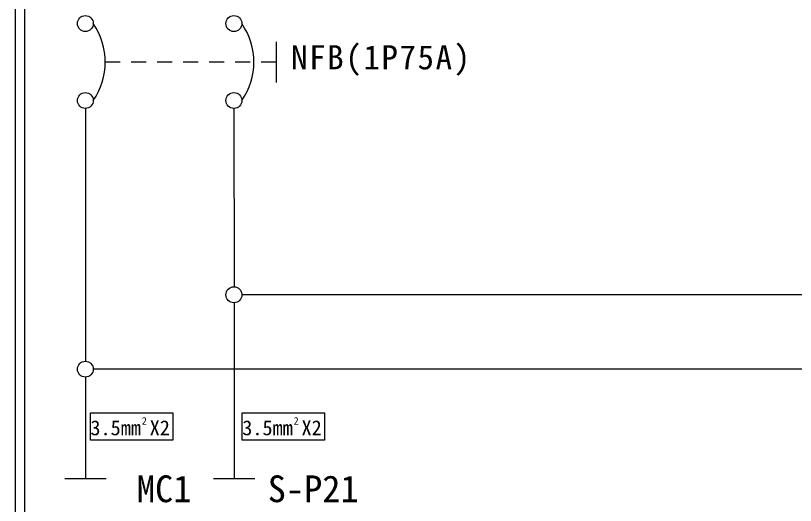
# Model space of a CAD drawing. Extents: x 10 to 297, y 3 to 207.
# Drawn here: x 10 to 115, y 64 to 129.8 of the extents above; entities that cross this region are included whole.
import ezdxf

# ---------------------------------------------------------------- set-up
doc = ezdxf.new("R2010")
doc.units = 0
doc.linetypes.add('HIDDEN9', pattern=[3.5, 2, -1.5])
doc.layers.get('0').update_dxf_attribs({"linetype": 'CONTINUOUS'})
doc.layers.add('圖框層', color=7, linetype='CONTINUOUS')
doc.layers.add('標尺寸層', color=3, linetype='CONTINUOUS')
doc.styles.add('STSL', font='KAIU.TTF')
doc.styles.add('標楷體', font='KAIU.TTF')

msp = doc.modelspace()

# ---------------------------------------------------------------- linework, layer by layer
at = {"color": 7, "linetype": 'HIDDEN9'}
msp.add_line((45.06, 123.59), (22.09, 123.59), dxfattribs=at)
for p, q in [((19.39, 117.28), (19.41, 83.37)), ((39.39, 117.28), (39.41, 93.37)), ((149.81, 92.3), (40.46, 92.3)), ((39.41, 91.23), (39.43, 67.58)), ((172.65, 82.3), (20.46, 82.3)), ((19.42, 81.23), (19.43, 67.58))]:
    msp.add_line(p, q)
for centre in [(19.39, 128.77), (39.39, 128.77), (19.39, 118.42), (39.39, 118.42), (39.39, 92.3), (19.39, 82.3)]:
    msp.add_circle(centre, 1.07)
at = {"color": 7}
for centre in [(13.03, 123.59), (33.03, 123.59)]:
    msp.add_arc(centre, 9.05, 325.1286, 34.8714, dxfattribs=at)
at = {"layer": '圖框層', "color": 7}
for p, q in [((10, 3), (10, 206.97)), ((11.25, 4.25), (11.25, 205.72))]:
    msp.add_line(p, q, dxfattribs=at)
at = {"layer": '標尺寸層', "color": 7}
for p, q in [((45.06, 126.32), (45.06, 120.86)), ((19.39, 117.35), (19.39, 117.28)), ((39.39, 117.35), (39.39, 117.28)), ((16.64, 67.58), (22.21, 67.58)), ((36.64, 67.58), (42.21, 67.58))]:
    msp.add_line(p, q, dxfattribs=at)
for points in [[(20.07, 76.44), (31.15, 76.44), (31.15, 72.75), (20.07, 72.75)], [(40.51, 76.44), (51.59, 76.44), (51.59, 72.75), (40.51, 72.75)]]:
    msp.add_lwpolyline(points, close=True, dxfattribs=at)

# ---------------------------------------------------------------- texts
at = {"color": 0, "insert": (59.25, 125.86), "char_height": 3.25, "width": 24.6072, "attachment_point": 2, "style": '標楷體'}
msp.add_mtext('\\pt6.5;{\\T1.1;NFB(1P75A)}', dxfattribs=at)
at = {"layer": '圖框層', "color": 4, "style": 'STSL'}
for s, height, p in [('2', 1, (26.99, 74.84)), ('2', 1, (47.43, 74.84)), ('3.5mm', 2, (20.07, 73.41)), ('X2', 2, (28.05, 73.41)), ('3.5mm', 2, (40.51, 73.41)), ('X2', 2, (48.49, 73.41)), ('MC1', 3.6, (26.32, 64.41)), ('S-P21', 3.6, (43.94, 64.41))]:
    msp.add_text(s, height=height, dxfattribs=at).set_placement(p)

doc.saveas('drawing.dxf')
